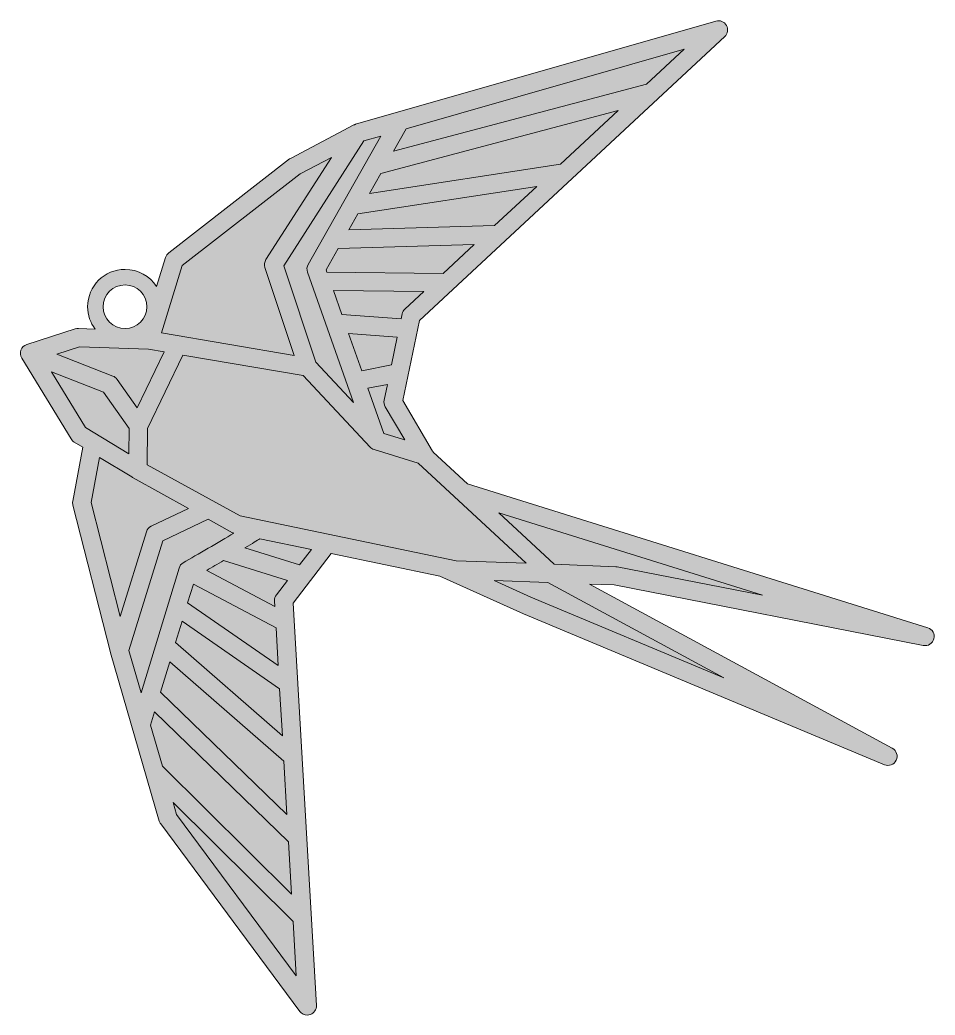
# Model space of a CAD drawing. Extents: x 5 to 4381, y -984 to -15.
# Drawn here: x 26 to 275.7, y -287.2 to -15.5 of the extents above; entities that cross this region are included whole.
import ezdxf

# ---------------------------------------------------------------- set-up
doc = ezdxf.new("R2010")
doc.units = 0
doc.header["$MEASUREMENT"] = 0
doc.layers.add('Layer 1', color=7, linetype='Continuous')

# ---------------------------------------------------------------- blocks, each defined once
blk = doc.blocks.new('block 2')
at = {"layer": 'Layer 1', "true_color": 0xad6c5e}
h = blk.add_hatch(color=35, dxfattribs=at)
h.dxf.hatch_style = 2
edge = h.paths.add_edge_path()
edge.add_spline(control_points=[(39.93, -129.87), (40.13, -130.21), (40.43, -130.5), (40.77, -130.71), (40.77, -130.71), (43.15, -132.15), (43.15, -132.15), (43.15, -132.15), (40.38, -146.87), (40.38, -146.87), (40.31, -147.22), (40.32, -147.6), (40.41, -147.95), (40.41, -147.95), (50.69, -188.17), (50.69, -188.17), (50.69, -188.2), (50.7, -188.23), (50.71, -188.25), (50.71, -188.25), (64, -234.19), (64, -234.19), (64.08, -234.48), (64.22, -234.74), (64.39, -234.98), (64.39, -234.98), (102.36, -286.16), (102.36, -286.16), (102.83, -286.79), (103.58, -287.17), (104.37, -287.17), (104.67, -287.17), (104.95, -287.12), (105.23, -287.02), (106.26, -286.64), (106.94, -285.62), (106.87, -284.52), (106.87, -284.52), (100.51, -174.72), (100.51, -174.72), (100.51, -174.72), (110.94, -161.18), (110.94, -161.18), (110.94, -161.18), (140.58, -167.37), (140.58, -167.37), (140.58, -167.37), (163.42, -177.64), (163.42, -177.64), (163.42, -177.64), (261.9, -218.83), (261.9, -218.83), (263.11, -219.34), (264.57, -218.77), (265.12, -217.6), (265.7, -216.4), (265.23, -214.96), (264.06, -214.32), (264.06, -214.32), (181.39, -169.47), (181.39, -169.47), (181.39, -169.47), (188.17, -169.73), (188.17, -169.73), (188.17, -169.73), (272.5, -186.25), (272.5, -186.25), (273.81, -186.51), (275.08, -185.7), (275.41, -184.41), (275.74, -183.12), (275, -181.8), (273.73, -181.4), (273.73, -181.4), (148.09, -142.14), (148.09, -142.14), (148.09, -142.14), (138.78, -133.51), (138.78, -133.51), (138.73, -133.39), (138.68, -133.27), (138.61, -133.16), (138.61, -133.16), (130.48, -119.38), (130.48, -119.38), (130.48, -119.38), (135.01, -97.52), (135.01, -97.52), (135.01, -97.52), (218.31, -20.01), (218.31, -20.01), (219.16, -19.22), (219.35, -17.96), (218.78, -16.95), (218.21, -15.94), (217.03, -15.45), (215.91, -15.77), (215.91, -15.77), (117.57, -43.94), (117.57, -43.94), (117.5, -43.96), (117.43, -43.99), (117.37, -44.02), (117.28, -44.05), (117.19, -44.09), (117.08, -44.14), (117.08, -44.14), (99.96, -53.18), (99.96, -53.18), (99.83, -53.25), (99.71, -53.33), (99.58, -53.42), (99.58, -53.42), (66.57, -79.07), (66.57, -79.07), (66.17, -79.38), (65.87, -79.8), (65.71, -80.29), (65.71, -80.29), (63.25, -88.27), (63.25, -88.27), (61.43, -85.44), (58.26, -83.56), (54.66, -83.56), (49.03, -83.56), (44.45, -88.14), (44.45, -93.77), (44.45, -96.05), (45.21, -98.15), (46.48, -99.86), (46.48, -99.86), (41.92, -99.71), (41.92, -99.71), (41.64, -99.7), (41.35, -99.74), (41.07, -99.83), (41.07, -99.83), (27.81, -104.09), (27.81, -104.09), (27.07, -104.33), (26.5, -104.88), (26.23, -105.6), (25.96, -106.33), (26.04, -107.12), (26.44, -107.78), (26.44, -107.78), (39.93, -129.87), (39.93, -129.87)], knot_values=[0, 0, 0, 0, 1, 1, 1, 2, 2, 2, 3, 3, 3, 4, 4, 4, 5, 5, 5, 6, 6, 6, 7, 7, 7, 8, 8, 8, 9, 9, 9, 10, 10, 10, 11, 11, 11, 12, 12, 12, 13, 13, 13, 14, 14, 14, 15, 15, 15, 16, 16, 16, 17, 17, 17, 18, 18, 18, 19, 19, 19, 20, 20, 20, 21, 21, 21, 22, 22, 22, 23, 23, 23, 24, 24, 24, 25, 25, 25, 26, 26, 26, 27, 27, 27, 28, 28, 28, 29, 29, 29, 30, 30, 30, 31, 31, 31, 32, 32, 32, 33, 33, 33, 34, 34, 34, 35, 35, 35, 36, 36, 36, 37, 37, 37, 38, 38, 38, 39, 39, 39, 40, 40, 40, 41, 41, 41, 42, 42, 42, 43, 43, 43, 44, 44, 44, 45, 45, 45, 46, 46, 46, 47, 47, 47, 48, 48, 48, 49, 49, 49, 49], degree=3, periodic=1)
edge = h.paths.add_edge_path()
edge.add_spline(control_points=[(54.66, -87.8), (57.95, -87.8), (60.62, -90.48), (60.62, -93.77), (60.62, -97.06), (57.95, -99.73), (54.66, -99.73), (51.37, -99.73), (48.69, -97.06), (48.69, -93.77), (48.69, -90.48), (51.37, -87.8), (54.66, -87.8)], knot_values=[0, 0, 0, 0, 1, 1, 1, 2, 2, 2, 3, 3, 3, 4, 4, 4, 4], degree=3, periodic=1)
at = {"layer": 'Layer 1', "lineweight": 0}
for points, knots in [([(39.93, -129.87), (40.13, -130.21), (40.43, -130.5), (40.77, -130.71), (40.77, -130.71), (43.15, -132.15), (43.15, -132.15), (43.15, -132.15), (40.38, -146.87), (40.38, -146.87), (40.31, -147.22), (40.32, -147.6), (40.41, -147.95), (40.41, -147.95), (50.69, -188.17), (50.69, -188.17), (50.69, -188.2), (50.7, -188.23), (50.71, -188.25), (50.71, -188.25), (64, -234.19), (64, -234.19), (64.08, -234.48), (64.22, -234.74), (64.39, -234.98), (64.39, -234.98), (102.36, -286.16), (102.36, -286.16), (102.83, -286.79), (103.58, -287.17), (104.37, -287.17), (104.67, -287.17), (104.95, -287.12), (105.23, -287.02), (106.26, -286.64), (106.94, -285.62), (106.87, -284.52), (106.87, -284.52), (100.51, -174.72), (100.51, -174.72), (100.51, -174.72), (110.94, -161.18), (110.94, -161.18), (110.94, -161.18), (140.58, -167.37), (140.58, -167.37), (140.58, -167.37), (163.42, -177.64), (163.42, -177.64), (163.42, -177.64), (261.9, -218.83), (261.9, -218.83), (263.11, -219.34), (264.57, -218.77), (265.12, -217.6), (265.7, -216.4), (265.23, -214.96), (264.06, -214.32), (264.06, -214.32), (181.39, -169.47), (181.39, -169.47), (181.39, -169.47), (188.17, -169.73), (188.17, -169.73), (188.17, -169.73), (272.5, -186.25), (272.5, -186.25), (273.81, -186.51), (275.08, -185.7), (275.41, -184.41), (275.74, -183.12), (275, -181.8), (273.73, -181.4), (273.73, -181.4), (148.09, -142.14), (148.09, -142.14), (148.09, -142.14), (138.78, -133.51), (138.78, -133.51), (138.73, -133.39), (138.68, -133.27), (138.61, -133.16), (138.61, -133.16), (130.48, -119.38), (130.48, -119.38), (130.48, -119.38), (135.01, -97.52), (135.01, -97.52), (135.01, -97.52), (218.31, -20.01), (218.31, -20.01), (219.16, -19.22), (219.35, -17.96), (218.78, -16.95), (218.21, -15.94), (217.03, -15.45), (215.91, -15.77), (215.91, -15.77), (117.57, -43.94), (117.57, -43.94), (117.5, -43.96), (117.43, -43.99), (117.37, -44.02), (117.28, -44.05), (117.19, -44.09), (117.08, -44.14), (117.08, -44.14), (99.96, -53.18), (99.96, -53.18), (99.83, -53.25), (99.71, -53.33), (99.58, -53.42), (99.58, -53.42), (66.57, -79.07), (66.57, -79.07), (66.17, -79.38), (65.87, -79.8), (65.71, -80.29), (65.71, -80.29), (63.25, -88.27), (63.25, -88.27), (61.43, -85.44), (58.26, -83.56), (54.66, -83.56), (49.03, -83.56), (44.45, -88.14), (44.45, -93.77), (44.45, -96.05), (45.21, -98.15), (46.48, -99.86), (46.48, -99.86), (41.92, -99.71), (41.92, -99.71), (41.64, -99.7), (41.35, -99.74), (41.07, -99.83), (41.07, -99.83), (27.81, -104.09), (27.81, -104.09), (27.07, -104.33), (26.5, -104.88), (26.23, -105.6), (25.96, -106.33), (26.04, -107.12), (26.44, -107.78), (26.44, -107.78), (39.93, -129.87), (39.93, -129.87)], [0, 0, 0, 0, 1, 1, 1, 2, 2, 2, 3, 3, 3, 4, 4, 4, 5, 5, 5, 6, 6, 6, 7, 7, 7, 8, 8, 8, 9, 9, 9, 10, 10, 10, 11, 11, 11, 12, 12, 12, 13, 13, 13, 14, 14, 14, 15, 15, 15, 16, 16, 16, 17, 17, 17, 18, 18, 18, 19, 19, 19, 20, 20, 20, 21, 21, 21, 22, 22, 22, 23, 23, 23, 24, 24, 24, 25, 25, 25, 26, 26, 26, 27, 27, 27, 28, 28, 28, 29, 29, 29, 30, 30, 30, 31, 31, 31, 32, 32, 32, 33, 33, 33, 34, 34, 34, 35, 35, 35, 36, 36, 36, 37, 37, 37, 38, 38, 38, 39, 39, 39, 40, 40, 40, 41, 41, 41, 42, 42, 42, 43, 43, 43, 44, 44, 44, 45, 45, 45, 46, 46, 46, 47, 47, 47, 48, 48, 48, 49, 49, 49, 49]), ([(54.66, -87.8), (57.95, -87.8), (60.62, -90.48), (60.62, -93.77), (60.62, -97.06), (57.95, -99.73), (54.66, -99.73), (51.37, -99.73), (48.69, -97.06), (48.69, -93.77), (48.69, -90.48), (51.37, -87.8), (54.66, -87.8)], [0, 0, 0, 0, 1, 1, 1, 2, 2, 2, 3, 3, 3, 4, 4, 4, 4])]:
    blk.add_open_spline(points, degree=3, knots=knots, dxfattribs=at)
blk = doc.blocks.new('block 3')
at = {"layer": 'Layer 1', "true_color": 0xd0d1d3}
h = blk.add_hatch(color=254, dxfattribs=at)
h.dxf.hatch_style = 2
edge = h.paths.add_edge_path()
edge.add_spline(control_points=[(39.93, -129.87), (40.13, -130.21), (40.43, -130.5), (40.77, -130.71), (40.77, -130.71), (43.15, -132.15), (43.15, -132.15), (43.15, -132.15), (40.38, -146.87), (40.38, -146.87), (40.31, -147.22), (40.32, -147.6), (40.41, -147.95), (40.41, -147.95), (50.69, -188.17), (50.69, -188.17), (50.69, -188.2), (50.7, -188.23), (50.71, -188.25), (50.71, -188.25), (64, -234.19), (64, -234.19), (64.08, -234.48), (64.22, -234.74), (64.39, -234.98), (64.39, -234.98), (102.36, -286.16), (102.36, -286.16), (102.83, -286.79), (103.58, -287.17), (104.37, -287.17), (104.67, -287.17), (104.95, -287.12), (105.23, -287.02), (106.26, -286.64), (106.94, -285.62), (106.87, -284.52), (106.87, -284.52), (100.51, -174.72), (100.51, -174.72), (100.51, -174.72), (110.94, -161.18), (110.94, -161.18), (110.94, -161.18), (140.58, -167.37), (140.58, -167.37), (140.58, -167.37), (163.42, -177.64), (163.42, -177.64), (163.42, -177.64), (261.9, -218.83), (261.9, -218.83), (263.11, -219.34), (264.57, -218.77), (265.12, -217.6), (265.7, -216.4), (265.23, -214.96), (264.06, -214.32), (264.06, -214.32), (181.39, -169.47), (181.39, -169.47), (181.39, -169.47), (188.17, -169.73), (188.17, -169.73), (188.17, -169.73), (272.5, -186.25), (272.5, -186.25), (273.81, -186.51), (275.08, -185.7), (275.41, -184.41), (275.74, -183.12), (275, -181.8), (273.73, -181.4), (273.73, -181.4), (148.09, -142.14), (148.09, -142.14), (148.09, -142.14), (138.78, -133.51), (138.78, -133.51), (138.73, -133.39), (138.68, -133.27), (138.61, -133.16), (138.61, -133.16), (130.48, -119.38), (130.48, -119.38), (130.48, -119.38), (135.01, -97.52), (135.01, -97.52), (135.01, -97.52), (218.31, -20.01), (218.31, -20.01), (219.16, -19.22), (219.35, -17.96), (218.78, -16.95), (218.21, -15.94), (217.03, -15.45), (215.91, -15.77), (215.91, -15.77), (117.57, -43.94), (117.57, -43.94), (117.5, -43.96), (117.43, -43.99), (117.37, -44.02), (117.28, -44.05), (117.19, -44.09), (117.08, -44.14), (117.08, -44.14), (99.96, -53.18), (99.96, -53.18), (99.83, -53.25), (99.71, -53.33), (99.58, -53.42), (99.58, -53.42), (66.57, -79.07), (66.57, -79.07), (66.17, -79.38), (65.87, -79.8), (65.71, -80.29), (65.71, -80.29), (63.25, -88.27), (63.25, -88.27), (61.43, -85.44), (58.26, -83.56), (54.66, -83.56), (49.03, -83.56), (44.45, -88.14), (44.45, -93.77), (44.45, -96.05), (45.21, -98.15), (46.48, -99.86), (46.48, -99.86), (41.92, -99.71), (41.92, -99.71), (41.64, -99.7), (41.35, -99.74), (41.07, -99.83), (41.07, -99.83), (27.81, -104.09), (27.81, -104.09), (27.07, -104.33), (26.5, -104.88), (26.23, -105.6), (25.96, -106.33), (26.04, -107.12), (26.44, -107.78), (26.44, -107.78), (39.93, -129.87), (39.93, -129.87)], knot_values=[0, 0, 0, 0, 1, 1, 1, 2, 2, 2, 3, 3, 3, 4, 4, 4, 5, 5, 5, 6, 6, 6, 7, 7, 7, 8, 8, 8, 9, 9, 9, 10, 10, 10, 11, 11, 11, 12, 12, 12, 13, 13, 13, 14, 14, 14, 15, 15, 15, 16, 16, 16, 17, 17, 17, 18, 18, 18, 19, 19, 19, 20, 20, 20, 21, 21, 21, 22, 22, 22, 23, 23, 23, 24, 24, 24, 25, 25, 25, 26, 26, 26, 27, 27, 27, 28, 28, 28, 29, 29, 29, 30, 30, 30, 31, 31, 31, 32, 32, 32, 33, 33, 33, 34, 34, 34, 35, 35, 35, 36, 36, 36, 37, 37, 37, 38, 38, 38, 39, 39, 39, 40, 40, 40, 41, 41, 41, 42, 42, 42, 43, 43, 43, 44, 44, 44, 45, 45, 45, 46, 46, 46, 47, 47, 47, 48, 48, 48, 49, 49, 49, 49], degree=3, periodic=1)
edge = h.paths.add_edge_path()
edge.add_spline(control_points=[(45.4, -147.25), (45.4, -147.25), (47.72, -134.93), (47.72, -134.93), (47.72, -134.93), (56.5, -140.24), (56.5, -140.24), (56.6, -140.34), (56.71, -140.42), (56.84, -140.48), (56.84, -140.48), (71.95, -148.81), (71.95, -148.81), (71.95, -148.81), (61.81, -153.66), (61.81, -153.66), (61.18, -153.96), (60.7, -154.52), (60.5, -155.19), (60.5, -155.19), (53.34, -178.34), (53.34, -178.34), (53.34, -178.34), (45.4, -147.25), (45.4, -147.25)], knot_values=[0, 0, 0, 0, 1, 1, 1, 2, 2, 2, 3, 3, 3, 4, 4, 4, 5, 5, 5, 6, 6, 6, 7, 7, 7, 8, 8, 8, 8], degree=3, periodic=1)
edge = h.paths.add_edge_path()
edge.add_spline(control_points=[(55.73, -187.58), (55.73, -187.58), (64.96, -157.71), (64.96, -157.71), (64.96, -157.71), (77.35, -151.78), (77.35, -151.78), (77.35, -151.78), (84.02, -155.45), (84.02, -155.45), (84.12, -155.51), (84.22, -155.56), (84.32, -155.6), (80.19, -158.07), (74.41, -161.43), (70.53, -163.67), (69.98, -163.98), (69.57, -164.5), (69.38, -165.11), (69.38, -165.11), (59.07, -199.14), (59.07, -199.14), (59.07, -199.14), (55.73, -187.58), (55.73, -187.58)], knot_values=[0, 0, 0, 0, 1, 1, 1, 2, 2, 2, 3, 3, 3, 4, 4, 4, 5, 5, 5, 6, 6, 6, 7, 7, 7, 8, 8, 8, 8], degree=3, periodic=1)
h.paths.add_polyline_path([(96.85, -198.09), (97.59, -210.88), (68.46, -185.43), (70.22, -179.63)])
h.paths.add_polyline_path([(71.74, -174.59), (73.29, -169.47), (95.89, -181.42), (96.48, -191.74)])
h.paths.add_polyline_path([(98, -217.88), (98.84, -232.42), (64.36, -198.96), (66.87, -190.69)])
edge = h.paths.add_edge_path()
edge.add_spline(control_points=[(95.98, -172.4), (95.61, -172.87), (95.43, -173.47), (95.46, -174.07), (95.46, -174.07), (95.55, -175.58), (95.55, -175.58), (95.55, -175.58), (76.95, -165.74), (76.95, -165.74), (78.31, -164.94), (79.92, -164.01), (81.56, -163.05), (81.56, -163.05), (98.99, -168.49), (98.99, -168.49), (98.99, -168.49), (95.98, -172.4), (95.98, -172.4)], knot_values=[0, 0, 0, 0, 1, 1, 1, 2, 2, 2, 3, 3, 3, 4, 4, 4, 5, 5, 5, 6, 6, 6, 6], degree=3, periodic=1)
h.paths.add_polyline_path([(61.63, -207.98), (62.73, -204.35), (99.27, -239.82), (100.1, -254.13), (64.87, -219.19)])
h.paths.add_polyline_path([(100.53, -261.62), (101.39, -276.44), (68.69, -232.36), (67.74, -229.08)])
edge = h.paths.add_edge_path()
edge.add_spline(control_points=[(102.25, -164.26), (102.25, -164.26), (87.37, -159.61), (87.37, -159.61), (89.5, -158.34), (90.7, -157.59), (91.42, -157.11), (91.42, -157.11), (105.5, -160.05), (105.5, -160.05), (105.5, -160.05), (102.25, -164.26), (102.25, -164.26)], knot_values=[0, 0, 0, 0, 1, 1, 1, 2, 2, 2, 3, 3, 3, 4, 4, 4, 4], degree=3, periodic=1)
h.paths.add_polyline_path([(218.1, -195.08), (165.44, -173.05), (155.39, -168.54), (170.08, -169.03)])
edge = h.paths.add_edge_path()
edge.add_spline(control_points=[(228.63, -172.55), (228.63, -172.55), (188.95, -164.78), (188.95, -164.78), (188.85, -164.76), (188.67, -164.74), (188.56, -164.74), (188.56, -164.74), (171.77, -164.08), (171.77, -164.08), (171.77, -164.08), (156.64, -150.05), (156.64, -150.05), (156.64, -150.05), (228.63, -172.55), (228.63, -172.55)], knot_values=[0, 0, 0, 0, 1, 1, 1, 2, 2, 2, 3, 3, 3, 4, 4, 4, 5, 5, 5, 5], degree=3, periodic=1)
edge = h.paths.add_edge_path()
edge.add_spline(control_points=[(164.12, -163.82), (164.12, -163.82), (145.03, -163.18), (145.03, -163.18), (145.03, -163.18), (86.1, -150.89), (86.1, -150.89), (86.1, -150.89), (60.68, -136.89), (60.68, -136.89), (60.68, -136.89), (60.77, -126.99), (60.77, -126.99), (60.77, -126.99), (70.44, -106.95), (70.44, -106.95), (70.44, -106.95), (103.25, -112.55), (103.25, -112.55), (103.25, -112.55), (121.54, -132.1), (121.54, -132.1), (121.83, -132.41), (122.21, -132.65), (122.63, -132.78), (122.63, -132.78), (134.63, -136.49), (134.63, -136.49), (134.63, -136.49), (164.12, -163.82), (164.12, -163.82)], knot_values=[0, 0, 0, 0, 1, 1, 1, 2, 2, 2, 3, 3, 3, 4, 4, 4, 5, 5, 5, 6, 6, 6, 7, 7, 7, 8, 8, 8, 9, 9, 9, 10, 10, 10, 10], degree=3, periodic=1)
edge = h.paths.add_edge_path()
edge.add_spline(control_points=[(131.01, -130.13), (131.01, -130.13), (125.31, -128.37), (125.31, -128.37), (125.31, -128.37), (120.96, -116.04), (120.96, -116.04), (120.96, -116.04), (126.27, -114.98), (126.27, -114.98), (126.27, -114.98), (125.38, -119.31), (125.38, -119.31), (125.25, -119.92), (125.35, -120.55), (125.67, -121.09), (125.67, -121.09), (131.01, -130.13), (131.01, -130.13)], knot_values=[0, 0, 0, 0, 1, 1, 1, 2, 2, 2, 3, 3, 3, 4, 4, 4, 5, 5, 5, 6, 6, 6, 6], degree=3, periodic=1)
h.paths.add_polyline_path([(119.28, -111.27), (115.67, -101.05), (128.96, -102.06), (127.38, -109.66)])
edge = h.paths.add_edge_path()
edge.add_spline(control_points=[(131.02, -94.4), (130.64, -94.75), (130.38, -95.21), (130.27, -95.72), (130.27, -95.72), (130.27, -95.72), (130.27, -95.72), (130.27, -95.72), (129.99, -97.11), (129.99, -97.11), (129.99, -97.11), (113.85, -95.89), (113.85, -95.89), (113.85, -95.89), (111.54, -89.34), (111.54, -89.34), (111.54, -89.34), (136.18, -89.6), (136.18, -89.6), (136.18, -89.6), (131.02, -94.4), (131.02, -94.4)], knot_values=[0, 0, 0, 0, 1, 1, 1, 2, 2, 2, 3, 3, 3, 4, 4, 4, 5, 5, 5, 6, 6, 6, 7, 7, 7, 7], degree=3, periodic=1)
h.paths.add_polyline_path([(141.5, -84.65), (109.76, -84.32), (109.54, -83.68), (112.86, -77.82), (149.96, -76.78)])
h.paths.add_polyline_path([(155.5, -71.61), (115.75, -72.73), (118.21, -68.39), (167.01, -60.91)])
h.paths.add_polyline_path([(173.52, -54.85), (121.36, -62.84), (124.47, -57.35), (189.23, -40.23)])
h.paths.add_polyline_path([(131.35, -45.21), (207.25, -23.46), (197, -33), (127.92, -51.25)])
edge = h.paths.add_edge_path()
edge.add_spline(control_points=[(119.86, -48.5), (119.86, -48.5), (124.48, -47.17), (124.48, -47.17), (124.48, -47.17), (104.62, -82.21), (104.62, -82.21), (104.26, -82.84), (104.2, -83.59), (104.44, -84.28), (104.44, -84.28), (117.02, -119.94), (117.02, -119.94), (117.02, -119.94), (106.7, -108.91), (106.7, -108.91), (106.7, -108.91), (97.97, -82.6), (97.97, -82.6), (97.97, -82.6), (119.86, -48.5), (119.86, -48.5)], knot_values=[0, 0, 0, 0, 1, 1, 1, 2, 2, 2, 3, 3, 3, 4, 4, 4, 5, 5, 5, 6, 6, 6, 7, 7, 7, 7], degree=3, periodic=1)
edge = h.paths.add_edge_path()
edge.add_spline(control_points=[(70.26, -82.54), (70.26, -82.54), (102.49, -57.51), (102.49, -57.51), (102.49, -57.51), (111.01, -53.01), (111.01, -53.01), (111.01, -53.01), (93.11, -80.9), (93.11, -80.9), (92.7, -81.55), (92.6, -82.33), (92.84, -83.04), (92.84, -83.04), (100.81, -107.05), (100.81, -107.05), (100.81, -107.05), (64.59, -100.87), (64.59, -100.87), (64.59, -100.87), (70.26, -82.54), (70.26, -82.54)], knot_values=[0, 0, 0, 0, 1, 1, 1, 2, 2, 2, 3, 3, 3, 4, 4, 4, 5, 5, 5, 6, 6, 6, 7, 7, 7, 7], degree=3, periodic=1)
edge = h.paths.add_edge_path()
edge.add_spline(control_points=[(54.66, -87.8), (57.95, -87.8), (60.62, -90.48), (60.62, -93.77), (60.62, -97.06), (57.95, -99.73), (54.66, -99.73), (51.37, -99.73), (48.69, -97.06), (48.69, -93.77), (48.69, -90.48), (51.37, -87.8), (54.66, -87.8)], knot_values=[0, 0, 0, 0, 1, 1, 1, 2, 2, 2, 3, 3, 3, 4, 4, 4, 4], degree=3, periodic=1)
edge = h.paths.add_edge_path()
edge.add_spline(control_points=[(42.19, -104.73), (42.19, -104.73), (61.03, -105.35), (61.03, -105.35), (61.03, -105.35), (65.3, -106.07), (65.3, -106.07), (65.3, -106.07), (57.92, -121.38), (57.92, -121.38), (57.92, -121.38), (52.49, -113.59), (52.49, -113.59), (52.2, -113.18), (51.81, -112.87), (51.35, -112.69), (51.35, -112.69), (36.05, -106.7), (36.05, -106.7), (36.05, -106.7), (42.19, -104.73), (42.19, -104.73)], knot_values=[0, 0, 0, 0, 1, 1, 1, 2, 2, 2, 3, 3, 3, 4, 4, 4, 5, 5, 5, 6, 6, 6, 7, 7, 7, 7], degree=3, periodic=1)
h.paths.add_polyline_path([(48.81, -117.08), (55.76, -127.04), (55.7, -133.91), (43.88, -126.74), (34.58, -111.5)])
at = {"layer": 'Layer 1', "lineweight": 0}
for points in [[(131.35, -45.21), (207.25, -23.46), (197, -33), (127.92, -51.25), (131.35, -45.21)], [(173.52, -54.85), (121.36, -62.84), (124.47, -57.35), (189.23, -40.23), (173.52, -54.85)], [(155.5, -71.61), (115.75, -72.73), (118.21, -68.39), (167.01, -60.91), (155.5, -71.61)], [(141.5, -84.65), (109.76, -84.32), (109.54, -83.68), (112.86, -77.82), (149.96, -76.78), (141.5, -84.65)], [(119.28, -111.27), (115.67, -101.05), (128.96, -102.06), (127.38, -109.66), (119.28, -111.27)], [(48.81, -117.08), (55.76, -127.04), (55.7, -133.91), (43.88, -126.74), (34.58, -111.5), (48.81, -117.08)], [(71.74, -174.59), (73.29, -169.47), (95.89, -181.42), (96.48, -191.74), (71.74, -174.59)], [(218.1, -195.08), (165.44, -173.05), (155.39, -168.54), (170.08, -169.03), (218.1, -195.08)], [(96.85, -198.09), (97.59, -210.88), (68.46, -185.43), (70.22, -179.63), (96.85, -198.09)], [(98, -217.88), (98.84, -232.42), (64.36, -198.96), (66.87, -190.69), (98, -217.88)], [(61.63, -207.98), (62.73, -204.35), (99.27, -239.82), (100.1, -254.13), (64.87, -219.19), (61.63, -207.98)], [(100.53, -261.62), (101.39, -276.44), (68.69, -232.36), (67.74, -229.08), (100.53, -261.62)]]:
    blk.add_lwpolyline(points, dxfattribs=at)
for points, knots in [([(39.93, -129.87), (40.13, -130.21), (40.43, -130.5), (40.77, -130.71), (40.77, -130.71), (43.15, -132.15), (43.15, -132.15), (43.15, -132.15), (40.38, -146.87), (40.38, -146.87), (40.31, -147.22), (40.32, -147.6), (40.41, -147.95), (40.41, -147.95), (50.69, -188.17), (50.69, -188.17), (50.69, -188.2), (50.7, -188.23), (50.71, -188.25), (50.71, -188.25), (64, -234.19), (64, -234.19), (64.08, -234.48), (64.22, -234.74), (64.39, -234.98), (64.39, -234.98), (102.36, -286.16), (102.36, -286.16), (102.83, -286.79), (103.58, -287.17), (104.37, -287.17), (104.67, -287.17), (104.95, -287.12), (105.23, -287.02), (106.26, -286.64), (106.94, -285.62), (106.87, -284.52), (106.87, -284.52), (100.51, -174.72), (100.51, -174.72), (100.51, -174.72), (110.94, -161.18), (110.94, -161.18), (110.94, -161.18), (140.58, -167.37), (140.58, -167.37), (140.58, -167.37), (163.42, -177.64), (163.42, -177.64), (163.42, -177.64), (261.9, -218.83), (261.9, -218.83), (263.11, -219.34), (264.57, -218.77), (265.12, -217.6), (265.7, -216.4), (265.23, -214.96), (264.06, -214.32), (264.06, -214.32), (181.39, -169.47), (181.39, -169.47), (181.39, -169.47), (188.17, -169.73), (188.17, -169.73), (188.17, -169.73), (272.5, -186.25), (272.5, -186.25), (273.81, -186.51), (275.08, -185.7), (275.41, -184.41), (275.74, -183.12), (275, -181.8), (273.73, -181.4), (273.73, -181.4), (148.09, -142.14), (148.09, -142.14), (148.09, -142.14), (138.78, -133.51), (138.78, -133.51), (138.73, -133.39), (138.68, -133.27), (138.61, -133.16), (138.61, -133.16), (130.48, -119.38), (130.48, -119.38), (130.48, -119.38), (135.01, -97.52), (135.01, -97.52), (135.01, -97.52), (218.31, -20.01), (218.31, -20.01), (219.16, -19.22), (219.35, -17.96), (218.78, -16.95), (218.21, -15.94), (217.03, -15.45), (215.91, -15.77), (215.91, -15.77), (117.57, -43.94), (117.57, -43.94), (117.5, -43.96), (117.43, -43.99), (117.37, -44.02), (117.28, -44.05), (117.19, -44.09), (117.08, -44.14), (117.08, -44.14), (99.96, -53.18), (99.96, -53.18), (99.83, -53.25), (99.71, -53.33), (99.58, -53.42), (99.58, -53.42), (66.57, -79.07), (66.57, -79.07), (66.17, -79.38), (65.87, -79.8), (65.71, -80.29), (65.71, -80.29), (63.25, -88.27), (63.25, -88.27), (61.43, -85.44), (58.26, -83.56), (54.66, -83.56), (49.03, -83.56), (44.45, -88.14), (44.45, -93.77), (44.45, -96.05), (45.21, -98.15), (46.48, -99.86), (46.48, -99.86), (41.92, -99.71), (41.92, -99.71), (41.64, -99.7), (41.35, -99.74), (41.07, -99.83), (41.07, -99.83), (27.81, -104.09), (27.81, -104.09), (27.07, -104.33), (26.5, -104.88), (26.23, -105.6), (25.96, -106.33), (26.04, -107.12), (26.44, -107.78), (26.44, -107.78), (39.93, -129.87), (39.93, -129.87)], [0, 0, 0, 0, 1, 1, 1, 2, 2, 2, 3, 3, 3, 4, 4, 4, 5, 5, 5, 6, 6, 6, 7, 7, 7, 8, 8, 8, 9, 9, 9, 10, 10, 10, 11, 11, 11, 12, 12, 12, 13, 13, 13, 14, 14, 14, 15, 15, 15, 16, 16, 16, 17, 17, 17, 18, 18, 18, 19, 19, 19, 20, 20, 20, 21, 21, 21, 22, 22, 22, 23, 23, 23, 24, 24, 24, 25, 25, 25, 26, 26, 26, 27, 27, 27, 28, 28, 28, 29, 29, 29, 30, 30, 30, 31, 31, 31, 32, 32, 32, 33, 33, 33, 34, 34, 34, 35, 35, 35, 36, 36, 36, 37, 37, 37, 38, 38, 38, 39, 39, 39, 40, 40, 40, 41, 41, 41, 42, 42, 42, 43, 43, 43, 44, 44, 44, 45, 45, 45, 46, 46, 46, 47, 47, 47, 48, 48, 48, 49, 49, 49, 49]), ([(119.86, -48.5), (119.86, -48.5), (124.48, -47.17), (124.48, -47.17), (124.48, -47.17), (104.62, -82.21), (104.62, -82.21), (104.26, -82.84), (104.2, -83.59), (104.44, -84.28), (104.44, -84.28), (117.02, -119.94), (117.02, -119.94), (117.02, -119.94), (106.7, -108.91), (106.7, -108.91), (106.7, -108.91), (97.97, -82.6), (97.97, -82.6), (97.97, -82.6), (119.86, -48.5), (119.86, -48.5)], [0, 0, 0, 0, 1, 1, 1, 2, 2, 2, 3, 3, 3, 4, 4, 4, 5, 5, 5, 6, 6, 6, 7, 7, 7, 7]), ([(70.26, -82.54), (70.26, -82.54), (102.49, -57.51), (102.49, -57.51), (102.49, -57.51), (111.01, -53.01), (111.01, -53.01), (111.01, -53.01), (93.11, -80.9), (93.11, -80.9), (92.7, -81.55), (92.6, -82.33), (92.84, -83.04), (92.84, -83.04), (100.81, -107.05), (100.81, -107.05), (100.81, -107.05), (64.59, -100.87), (64.59, -100.87), (64.59, -100.87), (70.26, -82.54), (70.26, -82.54)], [0, 0, 0, 0, 1, 1, 1, 2, 2, 2, 3, 3, 3, 4, 4, 4, 5, 5, 5, 6, 6, 6, 7, 7, 7, 7]), ([(54.66, -87.8), (57.95, -87.8), (60.62, -90.48), (60.62, -93.77), (60.62, -97.06), (57.95, -99.73), (54.66, -99.73), (51.37, -99.73), (48.69, -97.06), (48.69, -93.77), (48.69, -90.48), (51.37, -87.8), (54.66, -87.8)], [0, 0, 0, 0, 1, 1, 1, 2, 2, 2, 3, 3, 3, 4, 4, 4, 4]), ([(131.02, -94.4), (130.64, -94.75), (130.38, -95.21), (130.27, -95.72), (130.27, -95.72), (130.27, -95.72), (130.27, -95.72), (130.27, -95.72), (129.99, -97.11), (129.99, -97.11), (129.99, -97.11), (113.85, -95.89), (113.85, -95.89), (113.85, -95.89), (111.54, -89.34), (111.54, -89.34), (111.54, -89.34), (136.18, -89.6), (136.18, -89.6), (136.18, -89.6), (131.02, -94.4), (131.02, -94.4)], [0, 0, 0, 0, 1, 1, 1, 2, 2, 2, 3, 3, 3, 4, 4, 4, 5, 5, 5, 6, 6, 6, 7, 7, 7, 7]), ([(42.19, -104.73), (42.19, -104.73), (61.03, -105.35), (61.03, -105.35), (61.03, -105.35), (65.3, -106.07), (65.3, -106.07), (65.3, -106.07), (57.92, -121.38), (57.92, -121.38), (57.92, -121.38), (52.49, -113.59), (52.49, -113.59), (52.2, -113.18), (51.81, -112.87), (51.35, -112.69), (51.35, -112.69), (36.05, -106.7), (36.05, -106.7), (36.05, -106.7), (42.19, -104.73), (42.19, -104.73)], [0, 0, 0, 0, 1, 1, 1, 2, 2, 2, 3, 3, 3, 4, 4, 4, 5, 5, 5, 6, 6, 6, 7, 7, 7, 7]), ([(164.12, -163.82), (164.12, -163.82), (145.03, -163.18), (145.03, -163.18), (145.03, -163.18), (86.1, -150.89), (86.1, -150.89), (86.1, -150.89), (60.68, -136.89), (60.68, -136.89), (60.68, -136.89), (60.77, -126.99), (60.77, -126.99), (60.77, -126.99), (70.44, -106.95), (70.44, -106.95), (70.44, -106.95), (103.25, -112.55), (103.25, -112.55), (103.25, -112.55), (121.54, -132.1), (121.54, -132.1), (121.83, -132.41), (122.21, -132.65), (122.63, -132.78), (122.63, -132.78), (134.63, -136.49), (134.63, -136.49), (134.63, -136.49), (164.12, -163.82), (164.12, -163.82)], [0, 0, 0, 0, 1, 1, 1, 2, 2, 2, 3, 3, 3, 4, 4, 4, 5, 5, 5, 6, 6, 6, 7, 7, 7, 8, 8, 8, 9, 9, 9, 10, 10, 10, 10]), ([(131.01, -130.13), (131.01, -130.13), (125.31, -128.37), (125.31, -128.37), (125.31, -128.37), (120.96, -116.04), (120.96, -116.04), (120.96, -116.04), (126.27, -114.98), (126.27, -114.98), (126.27, -114.98), (125.38, -119.31), (125.38, -119.31), (125.25, -119.92), (125.35, -120.55), (125.67, -121.09), (125.67, -121.09), (131.01, -130.13), (131.01, -130.13)], [0, 0, 0, 0, 1, 1, 1, 2, 2, 2, 3, 3, 3, 4, 4, 4, 5, 5, 5, 6, 6, 6, 6]), ([(45.4, -147.25), (45.4, -147.25), (47.72, -134.93), (47.72, -134.93), (47.72, -134.93), (56.5, -140.24), (56.5, -140.24), (56.6, -140.34), (56.71, -140.42), (56.84, -140.48), (56.84, -140.48), (71.95, -148.81), (71.95, -148.81), (71.95, -148.81), (61.81, -153.66), (61.81, -153.66), (61.18, -153.96), (60.7, -154.52), (60.5, -155.19), (60.5, -155.19), (53.34, -178.34), (53.34, -178.34), (53.34, -178.34), (45.4, -147.25), (45.4, -147.25)], [0, 0, 0, 0, 1, 1, 1, 2, 2, 2, 3, 3, 3, 4, 4, 4, 5, 5, 5, 6, 6, 6, 7, 7, 7, 8, 8, 8, 8]), ([(55.73, -187.58), (55.73, -187.58), (64.96, -157.71), (64.96, -157.71), (64.96, -157.71), (77.35, -151.78), (77.35, -151.78), (77.35, -151.78), (84.02, -155.45), (84.02, -155.45), (84.12, -155.51), (84.22, -155.56), (84.32, -155.6), (80.19, -158.07), (74.41, -161.43), (70.53, -163.67), (69.98, -163.98), (69.57, -164.5), (69.38, -165.11), (69.38, -165.11), (59.07, -199.14), (59.07, -199.14), (59.07, -199.14), (55.73, -187.58), (55.73, -187.58)], [0, 0, 0, 0, 1, 1, 1, 2, 2, 2, 3, 3, 3, 4, 4, 4, 5, 5, 5, 6, 6, 6, 7, 7, 7, 8, 8, 8, 8]), ([(228.63, -172.55), (228.63, -172.55), (188.95, -164.78), (188.95, -164.78), (188.85, -164.76), (188.67, -164.74), (188.56, -164.74), (188.56, -164.74), (171.77, -164.08), (171.77, -164.08), (171.77, -164.08), (156.64, -150.05), (156.64, -150.05), (156.64, -150.05), (228.63, -172.55), (228.63, -172.55)], [0, 0, 0, 0, 1, 1, 1, 2, 2, 2, 3, 3, 3, 4, 4, 4, 5, 5, 5, 5]), ([(102.25, -164.26), (102.25, -164.26), (87.37, -159.61), (87.37, -159.61), (89.5, -158.34), (90.7, -157.59), (91.42, -157.11), (91.42, -157.11), (105.5, -160.05), (105.5, -160.05), (105.5, -160.05), (102.25, -164.26), (102.25, -164.26)], [0, 0, 0, 0, 1, 1, 1, 2, 2, 2, 3, 3, 3, 4, 4, 4, 4]), ([(95.98, -172.4), (95.61, -172.87), (95.43, -173.47), (95.46, -174.07), (95.46, -174.07), (95.55, -175.58), (95.55, -175.58), (95.55, -175.58), (76.95, -165.74), (76.95, -165.74), (78.31, -164.94), (79.92, -164.01), (81.56, -163.05), (81.56, -163.05), (98.99, -168.49), (98.99, -168.49), (98.99, -168.49), (95.98, -172.4), (95.98, -172.4)], [0, 0, 0, 0, 1, 1, 1, 2, 2, 2, 3, 3, 3, 4, 4, 4, 5, 5, 5, 6, 6, 6, 6])]:
    blk.add_open_spline(points, degree=3, knots=knots, dxfattribs=at)

msp = doc.modelspace()

# ---------------------------------------------------------------- block references
at = {"layer": 'Layer 1'}
for name in ['block 2', 'block 3']:
    msp.add_blockref(name, (0, 0), dxfattribs=at)

doc.saveas('drawing.dxf')
